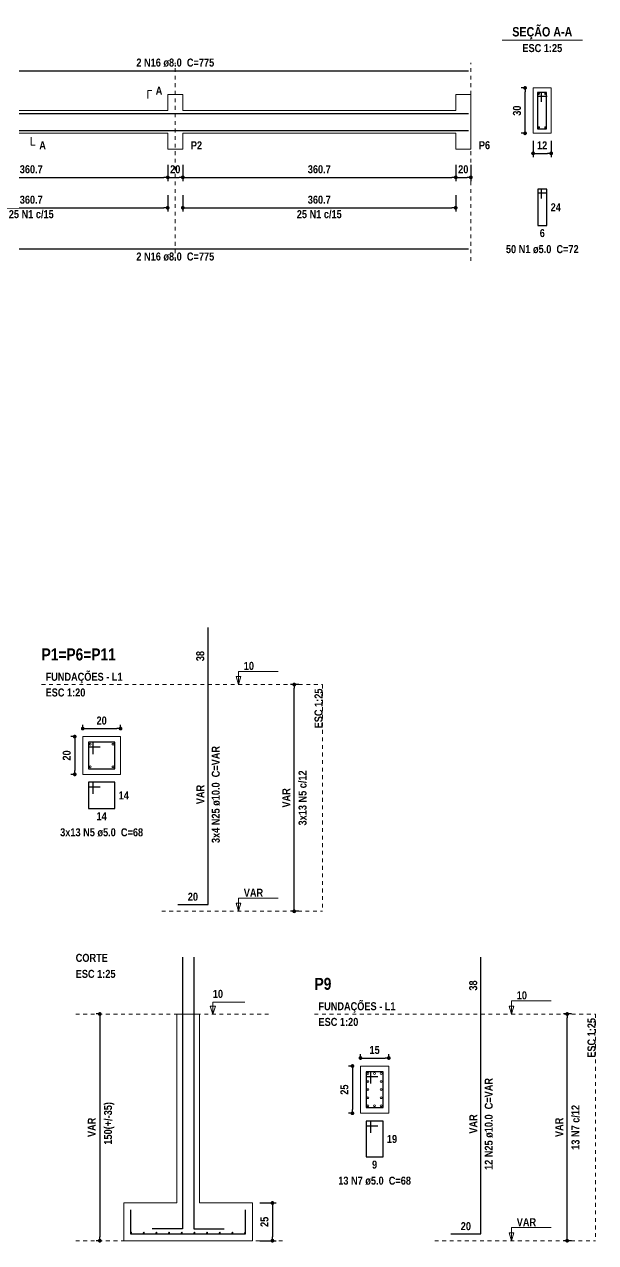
# Model space of a CAD drawing. Header units: millimetres. Extents: x 2249 to 2676, y -663 to -441.
# Drawn here: x 2370.97 to 2386.07, y -566.99 to -534.76 of the extents above; entities that cross this region are included whole.
import ezdxf

# ---------------------------------------------------------------- set-up
doc = ezdxf.new("R2010")
doc.units = ezdxf.units.MM
doc.header["$LTSCALE"] = 0.5
doc.header["$MEASUREMENT"] = 0
doc.header["$PDMODE"] = 34
doc.linetypes.add('DOT2', pattern=[3.175, 0, -3.175])
doc.layers.get('0').update_dxf_attribs({"linetype": 'CONTINUOUS'})
doc.layers.get('DEFPOINTS').update_dxf_attribs({"linetype": 'CONTINUOUS'})
for name, color, linetype, lineweight in [('Descrição da armadura', 7, 'CONTINUOUS', 5), ('DT-Armadura', 2, 'CONTINUOUS', 30), ('DT-Barras na forma', 2, 'CONTINUOUS', 30), ('DT-Barras no corte', 5, 'CONTINUOUS', 5), ('DT-Barras rebatidas', 2, 'CONTINUOUS', 30), ('DT-Cotas', 9, 'CONTINUOUS', 5), ('DT-Forma', 5, 'CONTINUOUS', 5), ('DT-Pontilhado', 9, 'DOT2', 5), ('DT-Textos', 7, 'CONTINUOUS', 5), ('DT-Título', 3, 'CONTINUOUS', 20), ('Textos armaduras', 7, 'CONTINUOUS', 5)]:
    doc.layers.add(name, color=color, linetype=linetype, lineweight=lineweight)
doc.styles.add('ARIAL', font='ARIALNB.TTF')
doc.dimstyles.new('UM_20.000000', dxfattribs={"dimtxt": 0.18, "dimasz": 0.1, "dimexe": 0.1, "dimexo": 0.2, "dimgap": 0, "dimtad": 1, "dimtih": 1, "dimtoh": 1, "dimdec": 1, "dimlfac": 20, "dimzin": 0, "dimdsep": 46, "dimtxsty": 'Standard', "dimblk": 'CLOSED', "dimblk1": 'CLOSED', "dimblk2": 'CLOSED', "dimcen": 0.09, "dimdle": 0.1, "dimadec": 1, "dimazin": 2, "dimtfac": 1, "dimtdec": 4, "dimtofl": 0, "dimtmove": 0, "dimatfit": 3, "dimldrblk": 'CLOSED', "dimfxl": 1, "dimtolj": 1, "dimarcsym": 0})
doc.dimstyles.new('UM_25.000000', dxfattribs={"dimtxt": 0.18, "dimasz": 0.1, "dimexe": 0.1, "dimexo": 0.2, "dimgap": 0, "dimtad": 1, "dimtih": 1, "dimtoh": 1, "dimdec": 1, "dimlfac": 25, "dimzin": 0, "dimdsep": 46, "dimtxsty": 'Standard', "dimblk": 'CLOSED', "dimblk1": 'CLOSED', "dimblk2": 'CLOSED', "dimcen": 0.09, "dimdle": 0.1, "dimadec": 1, "dimazin": 2, "dimtfac": 1, "dimtdec": 4, "dimtofl": 0, "dimtmove": 0, "dimatfit": 3, "dimldrblk": 'CLOSED', "dimfxl": 1, "dimtolj": 1, "dimarcsym": 0})
doc.dimstyles.new('UM_50.000000', dxfattribs={"dimtxt": 0.18, "dimasz": 0.1, "dimexe": 0.1, "dimexo": 0.2, "dimgap": 0, "dimtad": 1, "dimtih": 1, "dimtoh": 1, "dimdec": 1, "dimlfac": 50, "dimzin": 0, "dimdsep": 46, "dimtxsty": 'Standard', "dimblk": 'CLOSED', "dimblk1": 'CLOSED', "dimblk2": 'CLOSED', "dimcen": 0.09, "dimdle": 0.1, "dimadec": 1, "dimazin": 2, "dimtfac": 1, "dimtdec": 4, "dimtofl": 0, "dimtmove": 0, "dimatfit": 3, "dimldrblk": 'CLOSED', "dimfxl": 1, "dimtolj": 1, "dimarcsym": 0})

# ---------------------------------------------------------------- blocks, each defined once
blk = doc.blocks.new('_Dot')
at = {"color": 0, "linetype": 'ByBlock', "lineweight": -2}
blk.add_line((-0.5, 0), (-1, 0), dxfattribs=at)
at = {"color": 0, "linetype": 'ByBlock', "const_width": 0.5}
blk.add_lwpolyline([(-0.25, 0, 1), (0.25, 0, 1)], format="xyb", close=True, dxfattribs=at)
blk = doc.blocks.new('*D224')
at = {"layer": 'DEFPOINTS', "color": 0, "transparency": 16777216}
for p in [(2367.543, -538.274), (2374.756, -538.274), (2374.756, -538.804)]:
    blk.add_point(p, dxfattribs=at)
at = {"layer": 'DT-Cotas', "color": 0, "lineweight": -2, "transparency": 16777216}
for p, q in [((2367.543, -538.474), (2367.543, -538.904)), ((2374.756, -538.474), (2374.756, -538.904)), ((2367.643, -538.804), (2374.656, -538.804))]:
    blk.add_line(p, q, dxfattribs=at)
at = {"layer": 'DT-Cotas', "color": 0, "lineweight": -2, "transparency": 16777216, "xscale": 0.1, "yscale": 0.1, "zscale": 0.1, "rotation": 180}
blk.add_blockref('_Dot', (2367.543, -538.804), dxfattribs=at)
at = {"layer": 'DT-Cotas', "color": 0, "lineweight": -2, "transparency": 16777216, "xscale": 0.1, "yscale": 0.1, "zscale": 0.1}
blk.add_blockref('_Dot', (2374.756, -538.804), dxfattribs=at)
at = {"layer": 'DT-Cotas', "transparency": 16777216, "insert": (2371.149, -538.592), "char_height": 0.2118, "attachment_point": 5, "rotation": 0.0057, "style": 'ARIAL'}
blk.add_mtext('\\A1;360.7', dxfattribs=at)
blk = doc.blocks.new('DOT')
at = {"color": 210}
for p, q in [((-1, 0), (1, 0)), ((0, 1), (0, -1))]:
    blk.add_line(p, q, dxfattribs=at)
blk.add_circle((0, 0), 0.25, dxfattribs=at)
blk = doc.blocks.new('*D225')
at = {"layer": 'DEFPOINTS', "color": 0, "transparency": 16777216}
for p in [(2374.756, -538.274), (2375.156, -538.274), (2375.156, -538.804)]:
    blk.add_point(p, dxfattribs=at)
at = {"layer": 'DT-Cotas', "color": 0, "lineweight": -2, "transparency": 16777216}
for p, q in [((2374.756, -538.474), (2374.756, -538.904)), ((2375.156, -538.474), (2375.156, -538.904)), ((2374.856, -538.804), (2375.056, -538.804))]:
    blk.add_line(p, q, dxfattribs=at)
at = {"layer": 'DT-Cotas', "color": 0, "lineweight": -2, "transparency": 16777216, "xscale": 0.1, "yscale": 0.1, "zscale": 0.1, "rotation": 180}
blk.add_blockref('_Dot', (2374.756, -538.804), dxfattribs=at)
at = {"layer": 'DT-Cotas', "color": 0, "lineweight": -2, "transparency": 16777216, "xscale": 0.1, "yscale": 0.1, "zscale": 0.1}
blk.add_blockref('_Dot', (2375.156, -538.804), dxfattribs=at)
at = {"layer": 'DT-Cotas', "transparency": 16777216, "insert": (2374.956, -538.592), "char_height": 0.2118, "attachment_point": 5, "rotation": 0.0057, "style": 'ARIAL'}
blk.add_mtext('\\A1;20', dxfattribs=at)
blk = doc.blocks.new('*D226')
at = {"layer": 'DEFPOINTS', "color": 0, "transparency": 16777216}
for p in [(2375.156, -538.274), (2382.37, -538.274), (2382.37, -538.804)]:
    blk.add_point(p, dxfattribs=at)
at = {"layer": 'DT-Cotas', "color": 0, "lineweight": -2, "transparency": 16777216}
for p, q in [((2375.156, -538.474), (2375.156, -538.904)), ((2382.37, -538.474), (2382.37, -538.904)), ((2375.256, -538.804), (2382.27, -538.804))]:
    blk.add_line(p, q, dxfattribs=at)
at = {"layer": 'DT-Cotas', "color": 0, "lineweight": -2, "transparency": 16777216, "xscale": 0.1, "yscale": 0.1, "zscale": 0.1, "rotation": 180}
blk.add_blockref('_Dot', (2375.156, -538.804), dxfattribs=at)
at = {"layer": 'DT-Cotas', "color": 0, "lineweight": -2, "transparency": 16777216, "xscale": 0.1, "yscale": 0.1, "zscale": 0.1}
blk.add_blockref('_Dot', (2382.37, -538.804), dxfattribs=at)
at = {"layer": 'DT-Cotas', "transparency": 16777216, "insert": (2378.763, -538.592), "char_height": 0.2118, "attachment_point": 5, "rotation": 0.0057, "style": 'ARIAL'}
blk.add_mtext('\\A1;360.7', dxfattribs=at)
blk = doc.blocks.new('*D227')
at = {"layer": 'DEFPOINTS', "color": 0, "transparency": 16777216}
for p in [(2382.37, -538.274), (2382.77, -538.274), (2382.77, -538.804)]:
    blk.add_point(p, dxfattribs=at)
at = {"layer": 'DT-Cotas', "color": 0, "lineweight": -2, "transparency": 16777216}
for p, q in [((2382.37, -538.474), (2382.37, -538.904)), ((2382.77, -538.474), (2382.77, -538.904)), ((2382.47, -538.804), (2382.67, -538.804))]:
    blk.add_line(p, q, dxfattribs=at)
at = {"layer": 'DT-Cotas', "color": 0, "lineweight": -2, "transparency": 16777216, "xscale": 0.1, "yscale": 0.1, "zscale": 0.1, "rotation": 180}
blk.add_blockref('_Dot', (2382.37, -538.804), dxfattribs=at)
at = {"layer": 'DT-Cotas', "color": 0, "lineweight": -2, "transparency": 16777216, "xscale": 0.1, "yscale": 0.1, "zscale": 0.1}
blk.add_blockref('_Dot', (2382.77, -538.804), dxfattribs=at)
at = {"layer": 'DT-Cotas', "transparency": 16777216, "insert": (2382.57, -538.592), "char_height": 0.2118, "attachment_point": 5, "rotation": 0.0057, "style": 'ARIAL'}
blk.add_mtext('\\A1;20', dxfattribs=at)
blk = doc.blocks.new('*D228')
at = {"layer": 'DEFPOINTS', "color": 0, "transparency": 16777216}
for p in [(2384.202, -536.439), (2384.414, -536.439), (2384.414, -537.639)]:
    blk.add_point(p, dxfattribs=at)
at = {"layer": 'DT-Cotas', "color": 0, "lineweight": -2, "transparency": 16777216}
for p, q in [((2384.214, -536.439), (2384.102, -536.439)), ((2384.202, -537.539), (2384.202, -536.539)), ((2384.214, -537.639), (2384.102, -537.639))]:
    blk.add_line(p, q, dxfattribs=at)
at = {"layer": 'DT-Cotas', "color": 0, "lineweight": -2, "transparency": 16777216, "xscale": 0.1, "yscale": 0.1, "zscale": 0.1}
for p, rotation in [((2384.202, -536.439), 90), ((2384.202, -537.639), 270)]:
    blk.add_blockref('_Dot', p, dxfattribs=dict(at, rotation=rotation))
at = {"layer": 'DT-Cotas', "transparency": 16777216, "insert": (2383.99, -537.039), "char_height": 0.2118, "attachment_point": 5, "rotation": 90, "style": 'ARIAL'}
blk.add_mtext('\\A1;30', dxfattribs=at)
blk = doc.blocks.new('*D229')
at = {"layer": 'DEFPOINTS', "color": 0, "transparency": 16777216}
for p in [(2384.414, -537.639), (2384.894, -537.639), (2384.894, -538.169)]:
    blk.add_point(p, dxfattribs=at)
at = {"layer": 'DT-Cotas', "color": 0, "lineweight": -2, "transparency": 16777216}
for p, q in [((2384.414, -537.839), (2384.414, -538.269)), ((2384.894, -537.839), (2384.894, -538.269)), ((2384.514, -538.169), (2384.794, -538.169))]:
    blk.add_line(p, q, dxfattribs=at)
at = {"layer": 'DT-Cotas', "color": 0, "lineweight": -2, "transparency": 16777216, "xscale": 0.1, "yscale": 0.1, "zscale": 0.1, "rotation": 180}
blk.add_blockref('_Dot', (2384.414, -538.169), dxfattribs=at)
at = {"layer": 'DT-Cotas', "color": 0, "lineweight": -2, "transparency": 16777216, "xscale": 0.1, "yscale": 0.1, "zscale": 0.1}
blk.add_blockref('_Dot', (2384.894, -538.169), dxfattribs=at)
at = {"layer": 'DT-Cotas', "transparency": 16777216, "insert": (2384.654, -537.957), "char_height": 0.2118, "attachment_point": 5, "rotation": 0.0057, "style": 'ARIAL'}
blk.add_mtext('\\A1;12', dxfattribs=at)
blk = doc.blocks.new('*D230')
at = {"layer": 'DEFPOINTS', "color": 0, "transparency": 16777216}
for p in [(2367.543, -539.079), (2374.756, -539.079), (2374.756, -539.609)]:
    blk.add_point(p, dxfattribs=at)
at = {"layer": 'DT-Cotas', "color": 0, "lineweight": -2, "transparency": 16777216}
for p, q in [((2367.543, -539.279), (2367.543, -539.709)), ((2374.756, -539.279), (2374.756, -539.709)), ((2367.643, -539.609), (2374.656, -539.609))]:
    blk.add_line(p, q, dxfattribs=at)
at = {"layer": 'DT-Cotas', "color": 0, "lineweight": -2, "transparency": 16777216, "xscale": 0.1, "yscale": 0.1, "zscale": 0.1, "rotation": 180}
blk.add_blockref('_Dot', (2367.543, -539.609), dxfattribs=at)
at = {"layer": 'DT-Cotas', "color": 0, "lineweight": -2, "transparency": 16777216, "xscale": 0.1, "yscale": 0.1, "zscale": 0.1}
blk.add_blockref('_Dot', (2374.756, -539.609), dxfattribs=at)
at = {"layer": 'DT-Cotas', "transparency": 16777216, "insert": (2371.149, -539.397), "char_height": 0.2118, "attachment_point": 5, "rotation": 0.0057, "style": 'ARIAL'}
blk.add_mtext('\\A1;360.7', dxfattribs=at)
blk = doc.blocks.new('*D231')
at = {"layer": 'DEFPOINTS', "color": 0, "transparency": 16777216}
for p in [(2375.156, -539.079), (2382.37, -539.079), (2382.37, -539.609)]:
    blk.add_point(p, dxfattribs=at)
at = {"layer": 'DT-Cotas', "color": 0, "lineweight": -2, "transparency": 16777216}
for p, q in [((2375.156, -539.279), (2375.156, -539.709)), ((2382.37, -539.279), (2382.37, -539.709)), ((2375.256, -539.609), (2382.27, -539.609))]:
    blk.add_line(p, q, dxfattribs=at)
at = {"layer": 'DT-Cotas', "color": 0, "lineweight": -2, "transparency": 16777216, "xscale": 0.1, "yscale": 0.1, "zscale": 0.1, "rotation": 180}
blk.add_blockref('_Dot', (2375.156, -539.609), dxfattribs=at)
at = {"layer": 'DT-Cotas', "color": 0, "lineweight": -2, "transparency": 16777216, "xscale": 0.1, "yscale": 0.1, "zscale": 0.1}
blk.add_blockref('_Dot', (2382.37, -539.609), dxfattribs=at)
at = {"layer": 'DT-Cotas', "transparency": 16777216, "insert": (2378.763, -539.397), "char_height": 0.2118, "attachment_point": 5, "rotation": 0.0057, "style": 'ARIAL'}
blk.add_mtext('\\A1;360.7', dxfattribs=at)
blk = doc.blocks.new('*D180')
at = {"layer": 'DEFPOINTS', "color": 0, "transparency": 16777216}
for p in [(2372.51, -553.603), (2372.299, -554.603), (2372.51, -554.603)]:
    blk.add_point(p, dxfattribs=at)
at = {"layer": 'DT-Cotas', "color": 0, "lineweight": -2, "transparency": 16777216}
for p, q in [((2372.31, -553.603), (2372.199, -553.603)), ((2372.299, -553.703), (2372.299, -554.503)), ((2372.31, -554.603), (2372.199, -554.603))]:
    blk.add_line(p, q, dxfattribs=at)
at = {"layer": 'DT-Cotas', "color": 0, "lineweight": -2, "transparency": 16777216, "xscale": 0.1, "yscale": 0.1, "zscale": 0.1}
for p, rotation in [((2372.299, -553.603), 90), ((2372.299, -554.603), 270)]:
    blk.add_blockref('_Dot', p, dxfattribs=dict(at, rotation=rotation))
at = {"layer": 'DT-Cotas', "transparency": 16777216, "insert": (2372.087, -554.103), "char_height": 0.2118, "attachment_point": 5, "rotation": 90, "style": 'ARIAL'}
blk.add_mtext('\\A1;20', dxfattribs=at)
blk = doc.blocks.new('*D181')
at = {"layer": 'DEFPOINTS', "color": 0, "transparency": 16777216}
for p in [(2373.51, -553.391), (2372.51, -553.603), (2373.51, -553.603)]:
    blk.add_point(p, dxfattribs=at)
at = {"layer": 'DT-Cotas', "color": 0, "lineweight": -2, "transparency": 16777216}
for p, q in [((2372.51, -553.403), (2372.51, -553.291)), ((2372.61, -553.391), (2373.41, -553.391)), ((2373.51, -553.403), (2373.51, -553.291))]:
    blk.add_line(p, q, dxfattribs=at)
at = {"layer": 'DT-Cotas', "color": 0, "lineweight": -2, "transparency": 16777216, "xscale": 0.1, "yscale": 0.1, "zscale": 0.1, "rotation": 180}
blk.add_blockref('_Dot', (2372.51, -553.391), dxfattribs=at)
at = {"layer": 'DT-Cotas', "color": 0, "lineweight": -2, "transparency": 16777216, "xscale": 0.1, "yscale": 0.1, "zscale": 0.1}
blk.add_blockref('_Dot', (2373.51, -553.391), dxfattribs=at)
at = {"layer": 'DT-Cotas', "transparency": 16777216, "insert": (2373.01, -553.18), "char_height": 0.2118, "attachment_point": 5, "rotation": 0.0057, "style": 'ARIAL'}
blk.add_mtext('\\A1;20', dxfattribs=at)
blk = doc.blocks.new('*D182')
at = {"layer": 'DEFPOINTS', "color": 0, "transparency": 16777216}
for p in [(2378.101, -552.226), (2378.419, -552.226), (2378.419, -558.226)]:
    blk.add_point(p, dxfattribs=at)
at = {"layer": 'DT-Cotas', "color": 0, "lineweight": -2, "transparency": 16777216}
for p, q in [((2378.219, -552.226), (2378.001, -552.226)), ((2378.101, -558.126), (2378.101, -552.326)), ((2378.219, -558.226), (2378.001, -558.226))]:
    blk.add_line(p, q, dxfattribs=at)
at = {"layer": 'DT-Cotas', "color": 0, "lineweight": -2, "transparency": 16777216, "xscale": 0.1, "yscale": 0.1, "zscale": 0.1}
for p, rotation in [((2378.101, -552.226), 90), ((2378.101, -558.226), 270)]:
    blk.add_blockref('_Dot', p, dxfattribs=dict(at, rotation=rotation))
at = {"layer": 'DT-Cotas', "transparency": 16777216, "insert": (2377.889, -555.226), "char_height": 0.2118, "attachment_point": 5, "rotation": 90, "style": 'ARIAL'}
blk.add_mtext('\\A1;VAR', dxfattribs=at)
blk = doc.blocks.new('*D134')
at = {"layer": 'DEFPOINTS', "color": 0, "transparency": 16777216}
for p in [(2379.851, -562.321), (2379.639, -563.571), (2379.851, -563.571)]:
    blk.add_point(p, dxfattribs=at)
at = {"layer": 'DT-Cotas', "color": 0, "lineweight": -2, "transparency": 16777216}
for p, q in [((2379.651, -562.321), (2379.539, -562.321)), ((2379.639, -562.421), (2379.639, -563.471)), ((2379.651, -563.571), (2379.539, -563.571))]:
    blk.add_line(p, q, dxfattribs=at)
at = {"layer": 'DT-Cotas', "color": 0, "lineweight": -2, "transparency": 16777216, "xscale": 0.1, "yscale": 0.1, "zscale": 0.1}
for p, rotation in [((2379.639, -562.321), 90), ((2379.639, -563.571), 270)]:
    blk.add_blockref('_Dot', p, dxfattribs=dict(at, rotation=rotation))
at = {"layer": 'DT-Cotas', "transparency": 16777216, "insert": (2379.427, -562.946), "char_height": 0.2118, "attachment_point": 5, "rotation": 90, "style": 'ARIAL'}
blk.add_mtext('\\A1;25', dxfattribs=at)
blk = doc.blocks.new('*D135')
at = {"layer": 'DEFPOINTS', "color": 0, "transparency": 16777216}
for p in [(2380.601, -562.109), (2379.851, -562.321), (2380.601, -562.321)]:
    blk.add_point(p, dxfattribs=at)
at = {"layer": 'DT-Cotas', "color": 0, "lineweight": -2, "transparency": 16777216}
for p, q in [((2379.851, -562.121), (2379.851, -562.009)), ((2379.951, -562.109), (2380.501, -562.109)), ((2380.601, -562.121), (2380.601, -562.009))]:
    blk.add_line(p, q, dxfattribs=at)
at = {"layer": 'DT-Cotas', "color": 0, "lineweight": -2, "transparency": 16777216, "xscale": 0.1, "yscale": 0.1, "zscale": 0.1, "rotation": 180}
blk.add_blockref('_Dot', (2379.851, -562.109), dxfattribs=at)
at = {"layer": 'DT-Cotas', "color": 0, "lineweight": -2, "transparency": 16777216, "xscale": 0.1, "yscale": 0.1, "zscale": 0.1}
blk.add_blockref('_Dot', (2380.601, -562.109), dxfattribs=at)
at = {"layer": 'DT-Cotas', "transparency": 16777216, "insert": (2380.226, -561.898), "char_height": 0.2118, "attachment_point": 5, "rotation": 0.0057, "style": 'ARIAL'}
blk.add_mtext('\\A1;15', dxfattribs=at)
blk = doc.blocks.new('*D136')
at = {"layer": 'DEFPOINTS', "color": 0, "transparency": 16777216}
for p in [(2385.316, -560.944), (2385.634, -560.944), (2385.634, -566.944)]:
    blk.add_point(p, dxfattribs=at)
at = {"layer": 'DT-Cotas', "color": 0, "lineweight": -2, "transparency": 16777216}
for p, q in [((2385.434, -560.944), (2385.216, -560.944)), ((2385.316, -566.844), (2385.316, -561.044)), ((2385.434, -566.944), (2385.216, -566.944))]:
    blk.add_line(p, q, dxfattribs=at)
at = {"layer": 'DT-Cotas', "color": 0, "lineweight": -2, "transparency": 16777216, "xscale": 0.1, "yscale": 0.1, "zscale": 0.1}
for p, rotation in [((2385.316, -560.944), 90), ((2385.316, -566.944), 270)]:
    blk.add_blockref('_Dot', p, dxfattribs=dict(at, rotation=rotation))
at = {"layer": 'DT-Cotas', "transparency": 16777216, "insert": (2385.105, -563.944), "char_height": 0.2118, "attachment_point": 5, "rotation": 90, "style": 'ARIAL'}
blk.add_mtext('\\A1;VAR', dxfattribs=at)
blk = doc.blocks.new('*D141')
at = {"layer": 'DEFPOINTS', "color": 0, "transparency": 16777216}
for p in [(2373.172, -560.944), (2372.961, -566.944), (2373.172, -566.944)]:
    blk.add_point(p, dxfattribs=at)
at = {"layer": 'DT-Cotas', "color": 0, "lineweight": -2, "transparency": 16777216}
for p, q in [((2372.972, -560.944), (2372.861, -560.944)), ((2372.961, -561.044), (2372.961, -566.844)), ((2372.972, -566.944), (2372.861, -566.944))]:
    blk.add_line(p, q, dxfattribs=at)
at = {"layer": 'DT-Cotas', "color": 0, "lineweight": -2, "transparency": 16777216, "xscale": 0.1, "yscale": 0.1, "zscale": 0.1}
for p, rotation in [((2372.961, -560.944), 90), ((2372.961, -566.944), 270)]:
    blk.add_blockref('_Dot', p, dxfattribs=dict(at, rotation=rotation))
at = {"layer": 'DT-Cotas', "transparency": 16777216, "insert": (2372.749, -563.944), "char_height": 0.2118, "attachment_point": 5, "rotation": 90, "style": 'ARIAL'}
blk.add_mtext('\\A1;VAR', dxfattribs=at)
blk = doc.blocks.new('*D142')
at = {"layer": 'DEFPOINTS', "color": 0, "transparency": 16777216}
for p in [(2376.996, -565.944), (2376.996, -566.944), (2377.525, -566.944)]:
    blk.add_point(p, dxfattribs=at)
at = {"layer": 'DT-Cotas', "color": 0, "lineweight": -2, "transparency": 16777216}
for p, q in [((2377.196, -565.944), (2377.625, -565.944)), ((2377.525, -566.044), (2377.525, -566.844)), ((2377.196, -566.944), (2377.625, -566.944))]:
    blk.add_line(p, q, dxfattribs=at)
at = {"layer": 'DT-Cotas', "color": 0, "lineweight": -2, "transparency": 16777216, "xscale": 0.1, "yscale": 0.1, "zscale": 0.1}
for p, rotation in [((2377.525, -565.944), 90), ((2377.525, -566.944), 270)]:
    blk.add_blockref('_Dot', p, dxfattribs=dict(at, rotation=rotation))
at = {"layer": 'DT-Cotas', "transparency": 16777216, "insert": (2377.314, -566.444), "char_height": 0.2118, "attachment_point": 5, "rotation": 90, "style": 'ARIAL'}
blk.add_mtext('\\A1;25', dxfattribs=at)

msp = doc.modelspace()

# ---------------------------------------------------------------- linework, layer by layer
at = {"layer": 'DT-Armadura'}
for points in [[(2375.1459, -559.4377), (2375.1459, -566.6294), (2374.3459, -566.6294)], [(2375.4459, -559.4377), (2375.4459, -566.6294), (2376.2459, -566.6294)], [(2373.7759, -566.1244), (2373.7759, -566.7644), (2376.8159, -566.7644), (2376.8159, -566.1244)]]:
    msp.add_lwpolyline(points, dxfattribs=at)
at = {"layer": 'DT-Barras na forma'}
for p, q in [((2384.6335, -536.5591), (2384.5335, -536.5591)), ((2384.5335, -536.5591), (2384.5335, -537.5191)), ((2384.7735, -536.5591), (2384.5335, -536.5591)), ((2384.5335, -536.5591), (2384.5335, -536.6591)), ((2384.5335, -536.6591), (2384.7835, -536.6591)), ((2384.6335, -536.8091), (2384.6335, -536.5591)), ((2384.7735, -537.5191), (2384.7735, -536.5591)), ((2384.5335, -537.5191), (2384.7735, -537.5191))]:
    msp.add_line(p, q, dxfattribs=at)
for points in [[(2367.2026, -537.1171), (2382.7097, -537.1171)], [(2367.2026, -537.5611), (2382.7097, -537.5611)], [(2372.7853, -554.0656), (2372.7853, -553.7531), (2372.6603, -553.7531), (2372.6603, -554.4531), (2373.3603, -554.4531), (2373.3603, -553.7531), (2372.6603, -553.7531), (2372.6603, -553.8781), (2372.9728, -553.8781)], [(2380.1259, -562.7836), (2380.1259, -562.4711), (2380.0009, -562.4711), (2380.0009, -563.4211), (2380.4509, -563.4211), (2380.4509, -562.4711), (2380.0009, -562.4711), (2380.0009, -562.5961), (2380.3134, -562.5961)]]:
    msp.add_lwpolyline(points, dxfattribs=at)
at = {"layer": 'DT-Barras no corte'}
for centre, radius in [((2384.5695, -536.5951), 0.016), ((2384.7375, -536.5951), 0.016), ((2384.5695, -537.4831), 0.016), ((2384.7375, -537.4831), 0.016), ((2372.7103, -553.8031), 0.025), ((2373.3103, -553.8031), 0.025), ((2372.7103, -554.4031), 0.025), ((2373.3103, -554.4031), 0.025), ((2380.0509, -562.5211), 0.025), ((2380.2259, -562.5211), 0.025), ((2380.4009, -562.5211), 0.025), ((2380.0509, -562.7336), 0.025), ((2380.4009, -562.7336), 0.025), ((2380.0509, -562.9461), 0.025), ((2380.0509, -563.1586), 0.025), ((2380.4009, -562.9461), 0.025), ((2380.4009, -563.1586), 0.025), ((2380.0509, -563.3711), 0.025), ((2380.2259, -563.3711), 0.025), ((2380.4009, -563.3711), 0.025), ((2373.7885, -566.7344), 0.0126), ((2374.1235, -566.7344), 0.0126), ((2374.4585, -566.7344), 0.0126), ((2374.7935, -566.7344), 0.0126), ((2375.1284, -566.7344), 0.0126), ((2375.4634, -566.7344), 0.0126), ((2375.7984, -566.7344), 0.0126), ((2376.1334, -566.7344), 0.0126), ((2376.4684, -566.7344), 0.0126), ((2376.8033, -566.7344), 0.0126)]:
    msp.add_circle(centre, radius, dxfattribs=at)
at = {"layer": 'DT-Barras rebatidas'}
for p, q in [((2367.2026, -535.9875), (2382.7097, -535.9875)), ((2384.6385, -539.1158), (2384.5385, -539.1158)), ((2384.5385, -539.1158), (2384.5385, -540.0758)), ((2384.7785, -539.1158), (2384.5385, -539.1158)), ((2384.5385, -539.1158), (2384.5385, -539.2158)), ((2384.5385, -539.2158), (2384.7885, -539.2158)), ((2384.6385, -539.3658), (2384.6385, -539.1158)), ((2384.7785, -540.0758), (2384.7785, -539.1158)), ((2384.5385, -540.0758), (2384.7785, -540.0758)), ((2367.2026, -540.6957), (2382.7097, -540.6957)), ((2375.8224, -552.2264), (2375.8224, -550.7197)), ((2375.8224, -558.0464), (2375.8224, -552.2264)), ((2372.7853, -554.809), (2372.6603, -554.809)), ((2372.6603, -554.809), (2372.6603, -555.509)), ((2373.3603, -554.809), (2372.6603, -554.809)), ((2372.6603, -554.809), (2372.6603, -554.934)), ((2372.7853, -555.1215), (2372.7853, -554.809)), ((2373.3603, -555.509), (2373.3603, -554.809)), ((2372.6603, -554.934), (2372.9728, -554.934)), ((2372.6603, -555.509), (2373.3603, -555.509)), ((2375.0224, -558.0464), (2375.8224, -558.0464)), ((2383.038, -560.9444), (2383.038, -559.4377)), ((2383.038, -566.7644), (2383.038, -560.9444)), ((2380.1259, -563.777), (2380.0009, -563.777)), ((2380.0009, -563.777), (2380.0009, -564.727)), ((2380.4509, -563.777), (2380.0009, -563.777)), ((2380.0009, -563.777), (2380.0009, -563.902)), ((2380.1259, -564.0895), (2380.1259, -563.777)), ((2380.4509, -564.727), (2380.4509, -563.777)), ((2380.0009, -563.902), (2380.3134, -563.902)), ((2380.0009, -564.727), (2380.4509, -564.727)), ((2382.238, -566.7644), (2383.038, -566.7644))]:
    msp.add_line(p, q, dxfattribs=at)
at = {"layer": 'DT-Forma'}
for p, q in [((2384.8935, -536.4391), (2384.4135, -536.4391)), ((2384.4135, -536.4391), (2384.4135, -537.6391)), ((2384.8935, -537.6391), (2384.8935, -536.4391)), ((2374.7562, -537.0391), (2374.7562, -536.6155)), ((2374.7562, -536.6155), (2375.1562, -536.6155)), ((2375.1562, -536.6155), (2375.1562, -537.0391)), ((2382.3697, -537.0391), (2382.3697, -536.6155)), ((2382.3697, -536.6155), (2382.7697, -536.6155)), ((2382.7697, -536.6155), (2382.7697, -537.0391)), ((2367.5426, -537.0391), (2374.7562, -537.0391)), ((2375.1562, -537.0391), (2382.3697, -537.0391)), ((2367.5426, -537.6391), (2374.7562, -537.6391)), ((2374.7562, -537.6391), (2374.7562, -538.0627)), ((2375.1562, -538.0627), (2375.1562, -537.6391)), ((2375.1562, -537.6391), (2382.3697, -537.6391)), ((2382.3697, -537.6391), (2382.3697, -538.0627)), ((2382.7697, -538.0627), (2382.7697, -537.6391)), ((2384.4135, -537.6391), (2384.8935, -537.6391)), ((2374.7562, -538.0627), (2375.1562, -538.0627)), ((2382.3697, -538.0627), (2382.7697, -538.0627))]:
    msp.add_line(p, q, dxfattribs=at)
at = {"layer": 'DT-Forma', "linetype": 'Continuous'}
msp.add_line((2382.7697, -537.0391), (2382.7697, -537.6391), dxfattribs=at)
at = {"layer": 'DT-Forma'}
for points in [[(2372.5103, -554.6031), (2372.5103, -553.6031), (2373.5103, -553.6031), (2373.5103, -554.6031), (2372.5103, -554.6031)], [(2375.5959, -560.9444), (2374.9959, -560.9444), (2374.9959, -565.9444), (2374.9959, -565.9444), (2373.5959, -565.9444), (2373.5959, -566.9444), (2376.9959, -566.9444), (2376.9959, -565.9444), (2375.5959, -565.9444), (2375.5959, -565.9444), (2375.5959, -560.9444)], [(2379.8509, -563.5711), (2379.8509, -562.3211), (2380.6009, -562.3211), (2380.6009, -563.5711), (2379.8509, -563.5711)]]:
    msp.add_lwpolyline(points, close=True, dxfattribs=at)
at = {"layer": 'DT-Pontilhado', "ltscale": 0.05}
for p, q in [((2374.9562, -541.0134), (2374.9562, -535.7757)), ((2382.7697, -541.0134), (2382.7697, -535.7757)), ((2371.4218, -552.2264), (2378.8522, -552.2264)), ((2378.8522, -552.2264), (2378.8522, -558.2264)), ((2374.5988, -558.2264), (2378.8522, -558.2264)), ((2372.3251, -560.9444), (2377.4195, -560.9444)), ((2378.6374, -560.9444), (2386.0677, -560.9444)), ((2386.0677, -560.9444), (2386.0677, -566.9444)), ((2372.3251, -566.9444), (2373.5959, -566.9444)), ((2377.7902, -566.9444), (2376.9959, -566.9444)), ((2381.8144, -566.9444), (2386.0677, -566.9444))]:
    msp.add_line(p, q, dxfattribs=at)
at = {"layer": 'DT-Textos'}
msp.add_line((2383.5995, -535.1742), (2385.7175, -535.1742), dxfattribs=at)
for points in [[(2374.2267, -536.7214), (2374.2267, -536.5096), (2374.3326, -536.5096)], [(2371.1494, -537.745), (2371.1494, -537.9568), (2371.2553, -537.9568)], [(2376.6273, -552.2264), (2376.6908, -552.0146), (2376.5637, -552.0146), (2376.6273, -552.2264), (2376.6273, -551.8764), (2377.6773, -551.8764)], [(2376.6273, -558.2264), (2376.6908, -558.0146), (2376.5637, -558.0146), (2376.6273, -558.2264), (2376.6273, -557.8764), (2377.6773, -557.8764)], [(2375.9489, -560.9444), (2375.9489, -560.6267), (2376.7961, -560.6267)], [(2383.8428, -560.9444), (2383.9064, -560.7326), (2383.7793, -560.7326), (2383.8428, -560.9444), (2383.8428, -560.5944), (2384.8928, -560.5944)], [(2383.8428, -566.9444), (2383.9064, -566.7326), (2383.7793, -566.7326), (2383.8428, -566.9444), (2383.8428, -566.5944), (2384.8928, -566.5944)]]:
    msp.add_lwpolyline(points, dxfattribs=at)
msp.add_lwpolyline([(2376.0195, -560.7326), (2375.9489, -560.9444), (2375.8783, -560.7326), (2376.0195, -560.7326)], close=True, dxfattribs=at)

# ---------------------------------------------------------------- texts
at = {"layer": 'Descrição da armadura', "char_height": 0.2118, "attachment_point": 8, "line_spacing_factor": 0.9, "style": 'ARIAL'}
for s, insert, width in [('2 N16 ø8.0  C=775', (2374.9566, -535.8812), 4.32072), ('25 N1 c/15', (2371.1494, -539.8905), 2.5416), ('25 N1 c/15', (2378.7629, -539.8905), 2.5416), ('50 N1 ø5.0  C=72', (2384.6586, -540.8172), 4.06656), ('2 N16 ø8.0  C=775', (2374.9566, -541.0132), 4.32072), ('3x13 N5 ø5.0  C=68', (2373.0099, -556.2504), 4.57488), ('13 N7 ø5.0  C=68', (2380.2258, -565.4684), 4.06656)]:
    msp.add_mtext(s, dxfattribs=dict(at, insert=insert, width=width))
at = {"layer": 'Descrição da armadura', "char_height": 0.2118, "attachment_point": 8, "rotation": 90.00021, "line_spacing_factor": 0.9, "style": 'ARIAL'}
for s, insert, width in [('3x4 N25 ø10.0  C=VAR', (2376.14, -555.1363), 5.0832), ('3x13 N5 c/12', (2378.4326, -555.2264), 3.08992), ('12 N25 ø10.0  C=VAR', (2383.3559, -563.8543), 4.82904), ('13 N7 c/12', (2385.6481, -563.9444), 2.5816)]:
    msp.add_mtext(s, dxfattribs=dict(at, insert=insert, width=width))
at = {"layer": 'DT-Cotas', "insert": (2373.3478, -563.8383), "char_height": 0.2118, "width": 2.5416, "attachment_point": 8, "rotation": 90.00021, "line_spacing_factor": 0.798, "style": 'ARIAL'}
msp.add_mtext('150(+/-35)', dxfattribs=at)
at = {"layer": 'DT-Textos', "line_spacing_factor": 0.798, "style": 'ARIAL'}
for s, insert, char_height, width, attachment_point in [('SEÇÃO A-A', (2384.6586, -535.1501), 0.2471, 2.66868, 8), ('ESC 1:25', (2384.6586, -535.4922), 0.2118, 2.03328, 8), ('A', (2374.4386, -536.6152), 0.2118, 0.25416, 7), ('A', (2371.3616, -538.0622), 0.2118, 0.25416, 7), ('P2', (2375.3676, -538.0622), 0.2118, 0.50832, 7), ('P6', (2382.9816, -538.0622), 0.2118, 0.50832, 7), ('FUNDAÇÕES - L1', (2371.5279, -552.1903), 0.2118, 3.55824, 7), ('10', (2376.7669, -551.8414), 0.2118, 0.50832, 7), ('ESC 1:20', (2371.5279, -552.5444), 0.2118, 2.03328, 7), ('VAR', (2376.7669, -557.8414), 0.2118, 0.76248, 7), ('CORTE', (2372.3248, -559.5674), 0.2118, 1.2708, 7), ('ESC 1:25', (2372.3248, -559.9914), 0.2118, 2.03328, 7), ('10', (2375.9488, -560.5204), 0.2118, 0.50832, 7), ('FUNDAÇÕES - L1', (2378.7428, -560.9083), 0.2118, 3.55824, 7), ('10', (2383.9828, -560.5594), 0.2118, 0.50832, 7), ('ESC 1:20', (2378.7428, -561.2624), 0.2118, 2.03328, 7), ('VAR', (2383.9828, -566.5594), 0.2118, 0.76248, 7)]:
    msp.add_mtext(s, dxfattribs=dict(at, insert=insert, char_height=char_height, width=width, attachment_point=attachment_point))
at = {"layer": 'DT-Textos', "char_height": 0.2118, "width": 2.03328, "attachment_point": 9, "rotation": 90.00021, "line_spacing_factor": 0.798, "style": 'ARIAL'}
for insert in [(2378.852, -552.3323), (2386.0679, -561.0503)]:
    msp.add_mtext('ESC 1:25', dxfattribs=dict(at, insert=insert))
at = {"layer": 'DT-Título', "char_height": 0.3177, "attachment_point": 7, "line_spacing_factor": 0.798, "style": 'ARIAL'}
for s, insert, width in [('P1=P6=P11', (2371.4219, -551.5915), 3.43116), ('P9', (2378.6378, -560.3095), 0.76248)]:
    msp.add_mtext(s, dxfattribs=dict(at, insert=insert, width=width))
at = {"layer": 'Textos armaduras', "char_height": 0.2118, "line_spacing_factor": 0.9, "style": 'ARIAL'}
for s, insert, width, attachment_point in [('24', (2384.8786, -539.4899), 0.90832, 1), ('6', (2384.6585, -540.173), 0.65416, 2), ('14', (2373.4604, -555.0531), 0.90832, 1), ('14', (2373.0103, -555.6063), 0.90832, 2), ('20', (2375.4224, -557.9491), 0.90832, 8), ('19', (2380.5509, -564.1461), 0.90832, 1), ('9', (2380.2259, -564.8243), 0.65416, 2), ('20', (2382.638, -566.6671), 0.90832, 8)]:
    msp.add_mtext(s, dxfattribs=dict(at, insert=insert, width=width, attachment_point=attachment_point))
at = {"layer": 'Textos armaduras', "char_height": 0.2118, "attachment_point": 8, "rotation": 90.00021, "line_spacing_factor": 0.9, "style": 'ARIAL'}
for s, insert, width in [('38', (2375.7252, -551.4731), 0.90832), ('VAR', (2375.7252, -555.1364), 1.16248), ('38', (2382.9407, -560.1911), 0.90832), ('VAR', (2382.9407, -563.8544), 1.16248)]:
    msp.add_mtext(s, dxfattribs=dict(at, insert=insert, width=width))

# ---------------------------------------------------------------- dimensions: what is measured, and where the dimension line sits
at = {"layer": 'DT-Cotas'}
for base, p1, p2, dimstyle, override, picture, middle in [((2384.2017, -536.4391), (2384.4135, -537.6391), (2384.4135, -536.4391), 'UM_25.000000', {"dimtxt": 0.2118, "dimasz": 0.1, "dimexe": 0.1, "dimexo": 0.2, "dimtad": 1, "dimtih": 0, "dimtoh": 0, "dimdec": 1, "dimlfac": 25, "dimzin": 8, "dimtxsty": 'ARIAL', "dimblk": 'Dot', "dimblk1": 'Dot', "dimblk2": 'Dot', "dimsah": 1, "dimdle": 0.1, "dimse1": 0, "dimse2": 0, "dimclrt": 256, "dimadec": 1, "dimazin": 3, "dimtmove": 2, "dimldrblk": 'Dot'}, '*D228', (2383.9899, -537.0391)), ((2372.2985, -554.6031), (2372.5103, -553.6031), (2372.5103, -554.6031), 'UM_20.000000', {"dimtxt": 0.2118, "dimasz": 0.1, "dimexe": 0.1, "dimexo": 0.2, "dimtad": 1, "dimtih": 0, "dimtoh": 0, "dimdec": 1, "dimlfac": 20, "dimzin": 8, "dimtxsty": 'ARIAL', "dimblk": 'Dot', "dimblk1": 'Dot', "dimblk2": 'Dot', "dimsah": 1, "dimdle": 0.1, "dimse1": 0, "dimse2": 0, "dimclrt": 256, "dimadec": 1, "dimazin": 3, "dimtmove": 2, "dimldrblk": 'Dot'}, '*D180', (2372.0867, -554.1031)), ((2379.6391, -563.5711), (2379.8509, -562.3211), (2379.8509, -563.5711), 'UM_20.000000', {"dimtxt": 0.2118, "dimasz": 0.1, "dimexe": 0.1, "dimexo": 0.2, "dimtad": 1, "dimtih": 0, "dimtoh": 0, "dimdec": 1, "dimlfac": 20, "dimzin": 8, "dimtxsty": 'ARIAL', "dimblk": 'Dot', "dimblk1": 'Dot', "dimblk2": 'Dot', "dimsah": 1, "dimdle": 0.1, "dimse1": 0, "dimse2": 0, "dimclrt": 256, "dimadec": 1, "dimazin": 3, "dimtmove": 2, "dimldrblk": 'Dot'}, '*D134', (2379.4273, -562.9461)), ((2377.5254, -566.9444), (2376.9959, -565.9444), (2376.9959, -566.9444), 'UM_25.000000', {"dimtxt": 0.2118, "dimasz": 0.1, "dimexe": 0.1, "dimexo": 0.2, "dimtad": 1, "dimtih": 0, "dimtoh": 0, "dimdec": 1, "dimlfac": 25, "dimzin": 8, "dimtxsty": 'ARIAL', "dimblk": 'Dot', "dimblk1": 'Dot', "dimblk2": 'Dot', "dimsah": 1, "dimdle": 0.1, "dimse1": 0, "dimse2": 0, "dimclrt": 256, "dimadec": 1, "dimazin": 3, "dimtmove": 2, "dimldrblk": 'Dot'}, '*D142', (2377.3136, -566.4444))]:
    dim = msp.add_linear_dim(base=base, p1=p1, p2=p2, angle=90, dimstyle=dimstyle, override=override, dxfattribs=at)
    dim.commit()
    dim.dimension.update_dxf_attribs({"geometry": picture, "text_midpoint": middle, "dimtype": 160, "text_rotation": 90})
for base, p1, p2, dimstyle, override, picture, middle in [((2384.8935, -538.1686), (2384.4135, -537.6391), (2384.8935, -537.6391), 'UM_25.000000', {"dimtxt": 0.2118, "dimasz": 0.1, "dimexe": 0.1, "dimexo": 0.2, "dimtad": 1, "dimtih": 0, "dimtoh": 0, "dimdec": 1, "dimlfac": 25, "dimzin": 8, "dimtxsty": 'ARIAL', "dimblk": 'Dot', "dimblk1": 'Dot', "dimblk2": 'Dot', "dimsah": 1, "dimdle": 0.1, "dimse1": 0, "dimse2": 0, "dimclrt": 256, "dimadec": 1, "dimazin": 3, "dimtmove": 2, "dimldrblk": 'Dot'}, '*D229', (2384.6535, -537.9568)), ((2374.7562, -538.804), (2367.5426, -538.2745), (2374.7562, -538.2745), 'UM_50.000000', {"dimtxt": 0.2118, "dimasz": 0.1, "dimexe": 0.1, "dimexo": 0.2, "dimtad": 1, "dimtih": 0, "dimtoh": 0, "dimdec": 1, "dimlfac": 50, "dimzin": 8, "dimtxsty": 'ARIAL', "dimblk": 'Dot', "dimblk1": 'Dot', "dimblk2": 'Dot', "dimsah": 1, "dimdle": 0.1, "dimse1": 0, "dimse2": 0, "dimclrt": 256, "dimadec": 1, "dimazin": 3, "dimtmove": 2, "dimldrblk": 'Dot'}, '*D224', (2371.1494, -538.5922)), ((2375.1562, -538.804), (2374.7562, -538.2745), (2375.1562, -538.2745), 'UM_50.000000', {"dimtxt": 0.2118, "dimasz": 0.1, "dimexe": 0.1, "dimexo": 0.2, "dimtad": 1, "dimtih": 0, "dimtoh": 0, "dimdec": 1, "dimlfac": 50, "dimzin": 8, "dimtxsty": 'ARIAL', "dimblk": 'Dot', "dimblk1": 'Dot', "dimblk2": 'Dot', "dimsah": 1, "dimdle": 0.1, "dimse1": 0, "dimse2": 0, "dimclrt": 256, "dimadec": 1, "dimazin": 3, "dimtmove": 2, "dimldrblk": 'Dot'}, '*D225', (2374.9562, -538.5922)), ((2382.3697, -538.804), (2375.1562, -538.2745), (2382.3697, -538.2745), 'UM_50.000000', {"dimtxt": 0.2118, "dimasz": 0.1, "dimexe": 0.1, "dimexo": 0.2, "dimtad": 1, "dimtih": 0, "dimtoh": 0, "dimdec": 1, "dimlfac": 50, "dimzin": 8, "dimtxsty": 'ARIAL', "dimblk": 'Dot', "dimblk1": 'Dot', "dimblk2": 'Dot', "dimsah": 1, "dimdle": 0.1, "dimse1": 0, "dimse2": 0, "dimclrt": 256, "dimadec": 1, "dimazin": 3, "dimtmove": 2, "dimldrblk": 'Dot'}, '*D226', (2378.7629, -538.5922)), ((2382.7697, -538.804), (2382.3697, -538.2745), (2382.7697, -538.2745), 'UM_50.000000', {"dimtxt": 0.2118, "dimasz": 0.1, "dimexe": 0.1, "dimexo": 0.2, "dimtad": 1, "dimtih": 0, "dimtoh": 0, "dimdec": 1, "dimlfac": 50, "dimzin": 8, "dimtxsty": 'ARIAL', "dimblk": 'Dot', "dimblk1": 'Dot', "dimblk2": 'Dot', "dimsah": 1, "dimdle": 0.1, "dimse1": 0, "dimse2": 0, "dimclrt": 256, "dimadec": 1, "dimazin": 3, "dimtmove": 2, "dimldrblk": 'Dot'}, '*D227', (2382.5697, -538.5922)), ((2374.7562, -539.6088), (2367.5426, -539.0793), (2374.7562, -539.0793), 'UM_50.000000', {"dimtxt": 0.2118, "dimasz": 0.1, "dimexe": 0.1, "dimexo": 0.2, "dimtad": 1, "dimtih": 0, "dimtoh": 0, "dimdec": 1, "dimlfac": 50, "dimzin": 8, "dimtxsty": 'ARIAL', "dimblk": 'Dot', "dimblk1": 'Dot', "dimblk2": 'Dot', "dimsah": 1, "dimdle": 0.1, "dimse1": 0, "dimse2": 0, "dimclrt": 256, "dimadec": 1, "dimazin": 3, "dimtmove": 2, "dimldrblk": 'Dot'}, '*D230', (2371.1494, -539.397)), ((2382.3697, -539.6088), (2375.1562, -539.0793), (2382.3697, -539.0793), 'UM_50.000000', {"dimtxt": 0.2118, "dimasz": 0.1, "dimexe": 0.1, "dimexo": 0.2, "dimtad": 1, "dimtih": 0, "dimtoh": 0, "dimdec": 1, "dimlfac": 50, "dimzin": 8, "dimtxsty": 'ARIAL', "dimblk": 'Dot', "dimblk1": 'Dot', "dimblk2": 'Dot', "dimsah": 1, "dimdle": 0.1, "dimse1": 0, "dimse2": 0, "dimclrt": 256, "dimadec": 1, "dimazin": 3, "dimtmove": 2, "dimldrblk": 'Dot'}, '*D231', (2378.7629, -539.397)), ((2373.5103, -553.3913), (2372.5103, -553.6031), (2373.5103, -553.6031), 'UM_20.000000', {"dimtxt": 0.2118, "dimasz": 0.1, "dimexe": 0.1, "dimexo": 0.2, "dimtad": 1, "dimtih": 0, "dimtoh": 0, "dimdec": 1, "dimlfac": 20, "dimzin": 8, "dimtxsty": 'ARIAL', "dimblk": 'Dot', "dimblk1": 'Dot', "dimblk2": 'Dot', "dimsah": 1, "dimdle": 0.1, "dimse1": 0, "dimse2": 0, "dimclrt": 256, "dimadec": 1, "dimazin": 3, "dimtmove": 2, "dimldrblk": 'Dot'}, '*D181', (2373.0103, -553.1795)), ((2380.6009, -562.1093), (2379.8509, -562.3211), (2380.6009, -562.3211), 'UM_20.000000', {"dimtxt": 0.2118, "dimasz": 0.1, "dimexe": 0.1, "dimexo": 0.2, "dimtad": 1, "dimtih": 0, "dimtoh": 0, "dimdec": 1, "dimlfac": 20, "dimzin": 8, "dimtxsty": 'ARIAL', "dimblk": 'Dot', "dimblk1": 'Dot', "dimblk2": 'Dot', "dimsah": 1, "dimdle": 0.1, "dimse1": 0, "dimse2": 0, "dimclrt": 256, "dimadec": 1, "dimazin": 3, "dimtmove": 2, "dimldrblk": 'Dot'}, '*D135', (2380.2259, -561.8975))]:
    dim = msp.add_linear_dim(base=base, p1=p1, p2=p2, dimstyle=dimstyle, override=override, dxfattribs=at)
    dim.commit()
    dim.dimension.update_dxf_attribs({"geometry": picture, "text_midpoint": middle, "dimtype": 160, "text_rotation": 0.00573})
for base, p1, p2, picture, middle in [((2378.1009, -552.2264), (2378.4186, -558.2264), (2378.4186, -552.2264), '*D182', (2377.8891, -555.2264)), ((2372.9605, -566.9444), (2373.1723, -560.9444), (2373.1723, -566.9444), '*D141', (2372.7487, -563.9444)), ((2385.3164, -560.9444), (2385.6341, -566.9444), (2385.6341, -560.9444), '*D136', (2385.1046, -563.9444))]:
    dim = msp.add_linear_dim(base=base, p1=p1, p2=p2, angle=90, text='VAR', dimstyle='UM_25.000000', override={"dimtxt": 0.2118, "dimasz": 0.1, "dimexe": 0.1, "dimexo": 0.2, "dimtad": 1, "dimtih": 0, "dimtoh": 0, "dimdec": 1, "dimlfac": 25, "dimzin": 8, "dimtxsty": 'ARIAL', "dimblk": 'Dot', "dimblk1": 'Dot', "dimblk2": 'Dot', "dimsah": 1, "dimdle": 0.1, "dimse1": 0, "dimse2": 0, "dimclrt": 256, "dimadec": 1, "dimazin": 3, "dimtmove": 2, "dimldrblk": 'Dot'}, dxfattribs=at)
    dim.commit()
    dim.dimension.update_dxf_attribs({"geometry": picture, "text_midpoint": middle, "dimtype": 160, "text_rotation": 90})

doc.saveas('drawing.dxf')
